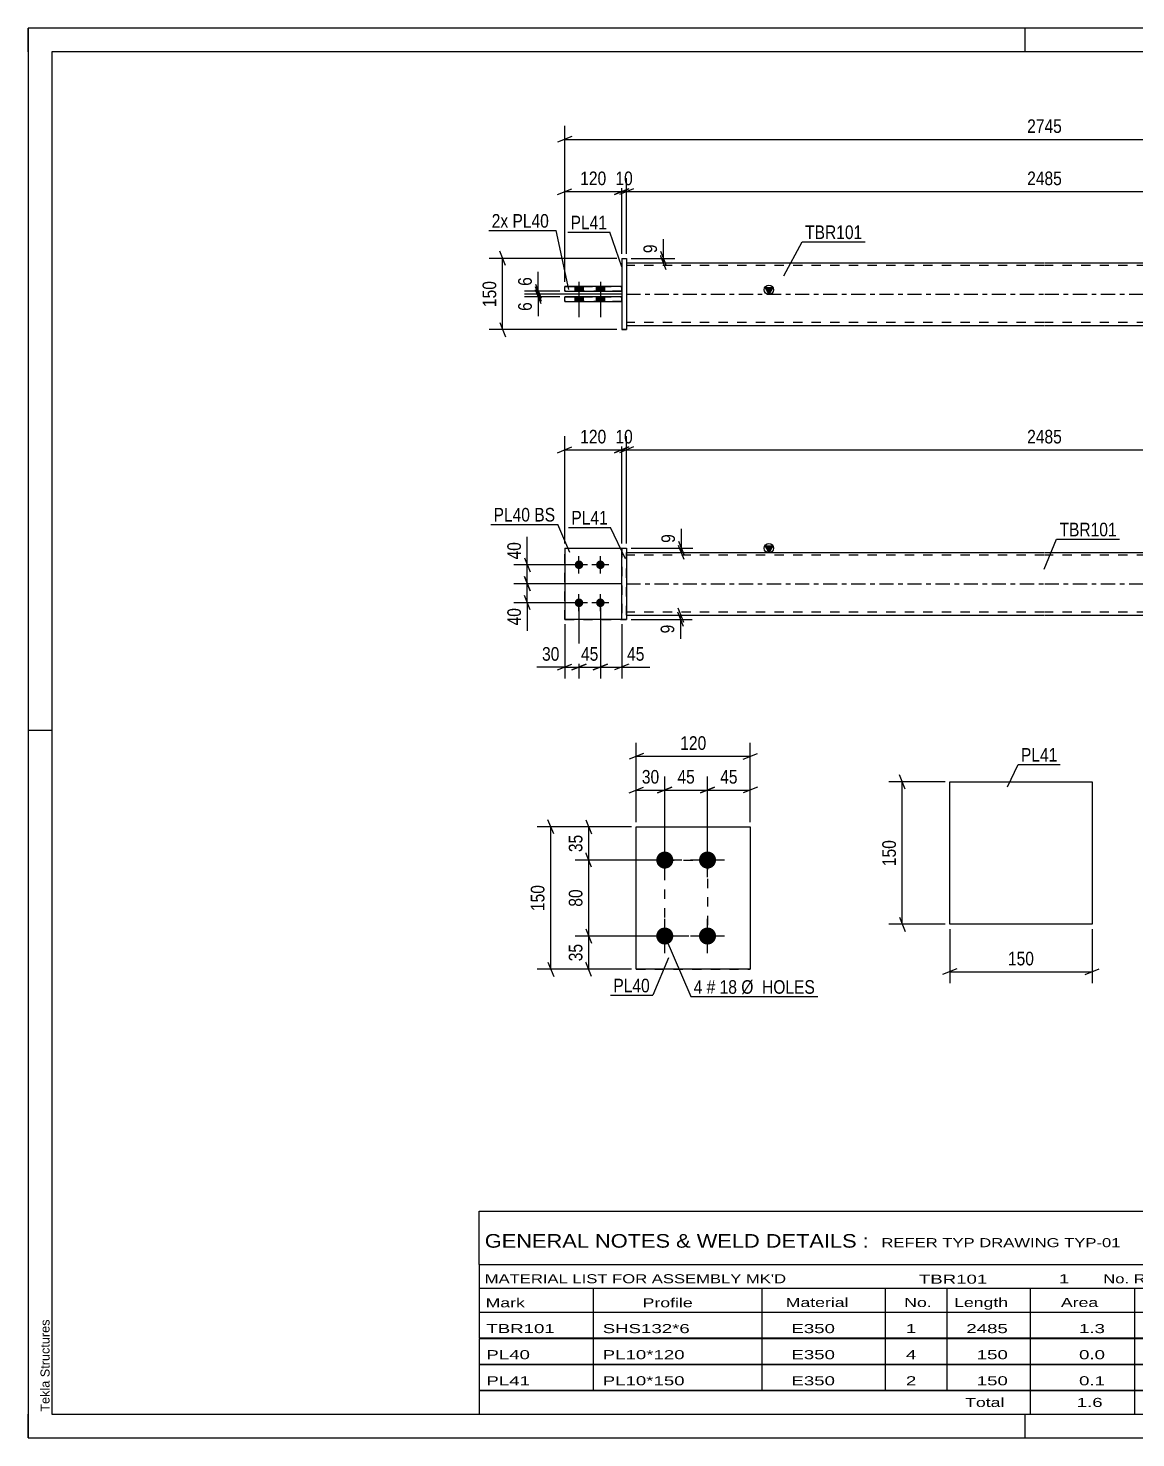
# Model space of a CAD drawing. Header units: millimetres. Extents: x 0 to 420, y 0 to 297.
# Drawn here: x 0 to 233.3, y 0 to 297 of the extents above; entities that cross this region are included whole.
import ezdxf

# ---------------------------------------------------------------- set-up
doc = ezdxf.new("R2010")
doc.units = ezdxf.units.MM
doc.linetypes.add('DXK_LINE_DOT2', pattern=[3.9198, 1.9599, -1.9599])
doc.linetypes.add('DXK_LINE_DOT3', pattern=[5.9187, 2.979, -0.9799, 0.9799, -0.9799])
doc.styles.add('Arial', font='ARIAL.TTF', dxfattribs={"height": 0.2})
doc.styles.add('Arial Narrow', font='ARIALN.TTF', dxfattribs={"height": 0.2})

# ---------------------------------------------------------------- blocks, each defined once
blk = doc.blocks.new('Unknown-582685143-1127')
at = {"color": 5, "linetype": 'Continuous'}
for p, q in [((420, 297), (0, 297)), ((0, 297), (0, 0)), ((0, 292), (0, 297)), ((210, 292), (210, 297)), ((415, 292), (5, 292)), ((5, 292), (5, 5)), ((5, 149), (0, 149)), ((0, 0), (0, 5)), ((5, 5), (415, 5)), ((210, 0), (210, 5)), ((0, 0), (420, 0))]:
    blk.add_line(p, q, dxfattribs=at)
at = {"color": 174, "linetype": 'Continuous', "style": 'Arial'}
blk.add_text('Tekla Structures', height=1.9102, rotation=90, dxfattribs=at).set_placement((4.5, 5.5))
blk = doc.blocks.new('Part-582685143-1392 - 1364')
at = {"color": 2, "linetype": 'Continuous'}
for p, q in [((113, 187.44), (125, 187.44)), ((113, 187.44), (113, 172.44)), ((125, 172.44), (113, 172.44)), ((113, 172.44), (113, 172.44))]:
    blk.add_line(p, q, dxfattribs=at)
at = {"color": 7, "linetype": 'DXK_LINE_DOT2'}
for p, q in [((113, 187.44), (125, 187.44)), ((125, 187.44), (125, 187.44)), ((125, 187.44), (125, 172.44)), ((113, 172.44), (125, 172.44)), ((113, 172.44), (113, 172.44))]:
    blk.add_line(p, q, dxfattribs=at)
blk = doc.blocks.new('Part-582685143-1397 - 1364')
at = {"color": 7, "linetype": 'DXK_LINE_DOT2'}
for p, q in [((113, 187.44), (125, 187.44)), ((113, 187.44), (125, 187.44)), ((113, 172.44), (113, 187.44)), ((125, 187.44), (125, 187.44)), ((125, 187.44), (125, 172.44)), ((113, 172.44), (125, 172.44)), ((125, 172.44), (113, 172.44)), ((113, 172.44), (113, 172.44))]:
    blk.add_line(p, q, dxfattribs=at)
blk = doc.blocks.new('Part-582685143-1412 - 1364')
at = {"color": 2, "linetype": 'Continuous'}
for p, q in [((125, 187.44), (126, 187.44)), ((125, 172.44), (125, 187.44)), ((126, 187.44), (126, 187.44)), ((126, 187.44), (126, 172.44)), ((125, 172.44), (126, 172.44))]:
    blk.add_line(p, q, dxfattribs=at)
at = {"color": 7, "linetype": 'DXK_LINE_DOT2'}
for p, q in [((125, 187.44), (126, 187.44)), ((126, 172.44), (125, 172.44)), ((125, 172.44), (125, 172.44)), ((126, 172.44), (126, 172.44))]:
    blk.add_line(p, q, dxfattribs=at)
blk = doc.blocks.new('Bolt-582685143-1414 - 1364')
at = {"linetype": 'Continuous'}
for points in [[(116, 183.04), (115.81, 183.06), (115.63, 183.12), (115.47, 183.21), (115.33, 183.34), (115.22, 183.49), (115.15, 183.66), (115.11, 183.85), (115.11, 184.03), (115.15, 184.22), (115.22, 184.39), (115.33, 184.54), (115.47, 184.67), (115.63, 184.76), (115.81, 184.82), (116, 184.84), (116.19, 184.82), (116.37, 184.76), (116.53, 184.67), (116.67, 184.54), (116.78, 184.39), (116.86, 184.22), (116.9, 184.03), (116.9, 183.85), (116.86, 183.66), (116.78, 183.49), (116.67, 183.34), (116.53, 183.21), (116.37, 183.12), (116.19, 183.06)], [(120.5, 183.04), (120.31, 183.06), (120.13, 183.12), (119.97, 183.21), (119.83, 183.34), (119.72, 183.49), (119.65, 183.66), (119.61, 183.85), (119.61, 184.03), (119.65, 184.22), (119.72, 184.39), (119.83, 184.54), (119.97, 184.67), (120.13, 184.76), (120.31, 184.82), (120.5, 184.84), (120.69, 184.82), (120.87, 184.76), (121.03, 184.67), (121.17, 184.54), (121.28, 184.39), (121.36, 184.22), (121.4, 184.03), (121.4, 183.85), (121.36, 183.66), (121.28, 183.49), (121.17, 183.34), (121.03, 183.21), (120.87, 183.12), (120.69, 183.06)], [(116, 175.04), (115.81, 175.06), (115.63, 175.12), (115.47, 175.21), (115.33, 175.34), (115.22, 175.49), (115.15, 175.66), (115.11, 175.85), (115.11, 176.03), (115.15, 176.22), (115.22, 176.39), (115.33, 176.54), (115.47, 176.67), (115.63, 176.76), (115.81, 176.82), (116, 176.84), (116.19, 176.82), (116.37, 176.76), (116.53, 176.67), (116.67, 176.54), (116.78, 176.39), (116.86, 176.22), (116.9, 176.03), (116.9, 175.85), (116.86, 175.66), (116.78, 175.49), (116.67, 175.34), (116.53, 175.21), (116.37, 175.12), (116.19, 175.06)], [(120.5, 175.04), (120.31, 175.06), (120.13, 175.12), (119.97, 175.21), (119.83, 175.34), (119.72, 175.49), (119.65, 175.66), (119.61, 175.85), (119.61, 176.03), (119.65, 176.22), (119.72, 176.39), (119.83, 176.54), (119.97, 176.67), (120.13, 176.76), (120.31, 176.82), (120.5, 176.84), (120.69, 176.82), (120.87, 176.76), (121.03, 176.67), (121.17, 176.54), (121.28, 176.39), (121.36, 176.22), (121.4, 176.03), (121.4, 175.85), (121.36, 175.66), (121.28, 175.49), (121.17, 175.34), (121.03, 175.21), (120.87, 175.12), (120.69, 175.06)]]:
    blk.add_hatch(color=1, dxfattribs=at).paths.add_polyline_path(points)
at = {"color": 1, "linetype": 'Continuous'}
for p, q in [((116, 182.14), (116, 185.74)), ((120.5, 182.14), (120.5, 185.74)), ((117.8, 183.94), (114.2, 183.94)), ((122.3, 183.94), (118.7, 183.94)), ((117.8, 175.94), (114.2, 175.94)), ((116, 174.14), (116, 177.74)), ((122.3, 175.94), (118.7, 175.94)), ((120.5, 174.14), (120.5, 177.74))]:
    blk.add_line(p, q, dxfattribs=at)
blk = doc.blocks.new('Part-582685143-1439 - 1364')
at = {"linetype": 'Continuous'}
blk.add_hatch(color=2, dxfattribs=at).paths.add_polyline_path([(156, 186.54), (155.2, 187.94), (156.8, 187.94)])
at = {"color": 2, "linetype": 'Continuous'}
for p, q in [((156, 186.54), (155.2, 187.94)), ((155.2, 187.94), (156.8, 187.94)), ((156.8, 187.94), (156, 186.54)), ((126, 186.54), (214, 186.54)), ((214.1, 186.54), (302.1, 186.54)), ((126, 173.34), (214, 173.34)), ((214.1, 173.34), (302.1, 173.34))]:
    blk.add_line(p, q, dxfattribs=at)
at = {"color": 7, "linetype": 'DXK_LINE_DOT2'}
for p, q in [((126, 173.34), (126, 186.54)), ((214, 185.94), (126, 185.94)), ((302.1, 185.94), (214.1, 185.94)), ((302.1, 173.34), (302.1, 186.54)), ((214, 173.94), (126, 173.94)), ((302.1, 173.94), (214.1, 173.94))]:
    blk.add_line(p, q, dxfattribs=at)
at = {"color": 7, "linetype": 'DXK_LINE_DOT3'}
for p, q in [((126, 179.94), (214, 179.94)), ((214.1, 179.94), (302.1, 179.94))]:
    blk.add_line(p, q, dxfattribs=at)
at = {"color": 2, "linetype": 'Continuous'}
blk.add_circle((156, 187.44), 1, dxfattribs=at)
blk = doc.blocks.new('Part-582685143-1771 - 1745')
at = {"color": 2, "linetype": 'Continuous'}
for p, q in [((125, 240.39), (113, 240.39)), ((113, 239.39), (113, 240.39)), ((113, 239.39), (125, 239.39)), ((113, 239.39), (113, 239.39)), ((125, 239.39), (125, 240.39))]:
    blk.add_line(p, q, dxfattribs=at)
at = {"color": 7, "linetype": 'DXK_LINE_DOT2'}
for p, q in [((113, 240.39), (125, 240.39)), ((125, 239.39), (113, 239.39))]:
    blk.add_line(p, q, dxfattribs=at)
blk = doc.blocks.new('Part-582685143-1751 - 1745')
at = {"linetype": 'Continuous'}
blk.add_hatch(color=2, dxfattribs=at).paths.add_polyline_path([(156, 240.99), (155.2, 242.39), (156.8, 242.39)])
at = {"color": 2, "linetype": 'Continuous'}
for p, q in [((126, 247.59), (214, 247.59)), ((214.1, 247.59), (302.1, 247.59)), ((156, 240.99), (155.2, 242.39)), ((155.2, 242.39), (156.8, 242.39)), ((156.8, 242.39), (156, 240.99)), ((126, 234.39), (214, 234.39)), ((214.1, 234.39), (302.1, 234.39))]:
    blk.add_line(p, q, dxfattribs=at)
at = {"color": 7, "linetype": 'DXK_LINE_DOT2'}
for p, q in [((126, 247.59), (126, 234.39)), ((214, 246.99), (126, 246.99)), ((302.1, 246.99), (214.1, 246.99)), ((302.1, 247.59), (302.1, 234.39)), ((214, 234.99), (126, 234.99)), ((302.1, 234.99), (214.1, 234.99))]:
    blk.add_line(p, q, dxfattribs=at)
at = {"color": 7, "linetype": 'DXK_LINE_DOT3'}
for p, q in [((126, 240.99), (214, 240.99)), ((214.1, 240.99), (302.1, 240.99))]:
    blk.add_line(p, q, dxfattribs=at)
at = {"color": 2, "linetype": 'Continuous'}
blk.add_circle((156, 241.89), 1, dxfattribs=at)
blk = doc.blocks.new('Part-582685143-1776 - 1745')
at = {"color": 2, "linetype": 'Continuous'}
for p, q in [((125, 242.59), (113, 242.59)), ((113, 241.59), (113, 242.59)), ((113, 241.59), (125, 241.59)), ((113, 241.59), (113, 241.59)), ((125, 241.59), (125, 242.59))]:
    blk.add_line(p, q, dxfattribs=at)
at = {"color": 7, "linetype": 'DXK_LINE_DOT2'}
for p, q in [((113, 242.59), (125, 242.59)), ((125, 241.59), (113, 241.59))]:
    blk.add_line(p, q, dxfattribs=at)
blk = doc.blocks.new('Part-582685143-1781 - 1745')
at = {"color": 2, "linetype": 'Continuous'}
for p, q in [((125, 248.49), (126, 248.49)), ((125, 248.49), (125, 233.49)), ((126, 248.49), (126, 248.49)), ((126, 248.49), (126, 233.49)), ((126, 233.49), (125, 233.49)), ((125, 233.49), (125, 233.49))]:
    blk.add_line(p, q, dxfattribs=at)
at = {"color": 7, "linetype": 'DXK_LINE_DOT2'}
for p, q in [((125, 248.49), (126, 248.49)), ((125, 233.49), (126, 233.49)), ((125, 233.49), (125, 233.49))]:
    blk.add_line(p, q, dxfattribs=at)
blk = doc.blocks.new('Bolt-582685143-1783 - 1745')
at = {"linetype": 'Continuous'}
for points in [[(115.1, 241.59), (116.9, 241.59), (116.9, 242.59), (115.1, 242.59)], [(115.1, 241.59), (116.9, 241.59), (116.9, 242.59), (115.1, 242.59)], [(119.6, 241.59), (121.4, 241.59), (121.4, 242.59), (119.6, 242.59)], [(119.6, 241.59), (121.4, 241.59), (121.4, 242.59), (119.6, 242.59)], [(115.1, 239.39), (116.9, 239.39), (116.9, 240.39), (115.1, 240.39)], [(115.1, 239.39), (116.9, 239.39), (116.9, 240.39), (115.1, 240.39)], [(119.6, 239.39), (121.4, 239.39), (121.4, 240.39), (119.6, 240.39)], [(119.6, 239.39), (121.4, 239.39), (121.4, 240.39), (119.6, 240.39)]]:
    blk.add_hatch(color=1, dxfattribs=at).paths.add_polyline_path(points)
at = {"color": 1, "linetype": 'Continuous'}
for p, q in [((116, 243.59), (116, 236.09)), ((116, 243.59), (116, 236.09)), ((120.5, 243.59), (120.5, 236.09)), ((120.5, 243.59), (120.5, 236.09)), ((115.1, 242.59), (115.1, 241.59)), ((115.1, 242.59), (115.1, 241.59)), ((116.9, 242.59), (116.9, 241.59)), ((116.9, 242.59), (116.9, 241.59)), ((119.6, 242.59), (119.6, 241.59)), ((119.6, 242.59), (119.6, 241.59)), ((121.4, 242.59), (121.4, 241.59)), ((121.4, 242.59), (121.4, 241.59)), ((115.1, 240.39), (115.1, 239.39)), ((115.1, 240.39), (115.1, 239.39)), ((116.9, 240.39), (116.9, 239.39)), ((116.9, 240.39), (116.9, 239.39)), ((119.6, 240.39), (119.6, 239.39)), ((119.6, 240.39), (119.6, 239.39)), ((121.4, 240.39), (121.4, 239.39)), ((121.4, 240.39), (121.4, 239.39))]:
    blk.add_line(p, q, dxfattribs=at)
blk = doc.blocks.new('Bolt-582685143-2085 - 2022')
at = {"linetype": 'Continuous'}
for points in [[(134.07, 119.92), (133.69, 119.96), (133.34, 120.08), (133.01, 120.27), (132.73, 120.52), (132.51, 120.82), (132.36, 121.17), (132.28, 121.54), (132.28, 121.91), (132.36, 122.28), (132.51, 122.62), (132.73, 122.93), (133.01, 123.18), (133.34, 123.37), (133.69, 123.48), (134.07, 123.52), (134.44, 123.48), (134.8, 123.37), (135.13, 123.18), (135.41, 122.93), (135.63, 122.62), (135.78, 122.28), (135.86, 121.91), (135.86, 121.54), (135.78, 121.17), (135.63, 120.82), (135.41, 120.52), (135.13, 120.27), (134.8, 120.08), (134.44, 119.96)], [(143.07, 119.92), (142.69, 119.96), (142.34, 120.08), (142.01, 120.27), (141.73, 120.52), (141.51, 120.82), (141.36, 121.17), (141.28, 121.54), (141.28, 121.91), (141.36, 122.28), (141.51, 122.62), (141.73, 122.93), (142.01, 123.18), (142.34, 123.37), (142.69, 123.48), (143.07, 123.52), (143.44, 123.48), (143.8, 123.37), (144.13, 123.18), (144.41, 122.93), (144.63, 122.62), (144.78, 122.28), (144.86, 121.91), (144.86, 121.54), (144.78, 121.17), (144.63, 120.82), (144.41, 120.52), (144.13, 120.27), (143.8, 120.08), (143.44, 119.96)], [(134.07, 103.92), (133.69, 103.96), (133.34, 104.08), (133.01, 104.27), (132.73, 104.52), (132.51, 104.82), (132.36, 105.17), (132.28, 105.54), (132.28, 105.91), (132.36, 106.28), (132.51, 106.62), (132.73, 106.93), (133.01, 107.18), (133.34, 107.37), (133.69, 107.48), (134.07, 107.52), (134.44, 107.48), (134.8, 107.37), (135.13, 107.18), (135.41, 106.93), (135.63, 106.62), (135.78, 106.28), (135.86, 105.91), (135.86, 105.54), (135.78, 105.17), (135.63, 104.82), (135.41, 104.52), (135.13, 104.27), (134.8, 104.08), (134.44, 103.96)], [(143.07, 103.92), (142.69, 103.96), (142.34, 104.08), (142.01, 104.27), (141.73, 104.52), (141.51, 104.82), (141.36, 105.17), (141.28, 105.54), (141.28, 105.91), (141.36, 106.28), (141.51, 106.62), (141.73, 106.93), (142.01, 107.18), (142.34, 107.37), (142.69, 107.48), (143.07, 107.52), (143.44, 107.48), (143.8, 107.37), (144.13, 107.18), (144.41, 106.93), (144.63, 106.62), (144.78, 106.28), (144.86, 105.91), (144.86, 105.54), (144.78, 105.17), (144.63, 104.82), (144.41, 104.52), (144.13, 104.27), (143.8, 104.08), (143.44, 103.96)]]:
    blk.add_hatch(color=1, dxfattribs=at).paths.add_polyline_path(points)
at = {"color": 1, "linetype": 'Continuous'}
for p, q in [((134.07, 118.12), (134.07, 125.32)), ((143.07, 118.12), (143.07, 125.32)), ((137.67, 121.72), (130.47, 121.72)), ((146.67, 121.72), (139.47, 121.72)), ((134.07, 102.12), (134.07, 109.32)), ((143.07, 102.12), (143.07, 109.32)), ((137.67, 105.72), (130.47, 105.72)), ((146.67, 105.72), (139.47, 105.72))]:
    blk.add_line(p, q, dxfattribs=at)
blk = doc.blocks.new('Part-582685143-2090 - 2022')
at = {"color": 2, "linetype": 'Continuous'}
for p, q in [((128.07, 128.72), (152.07, 128.72)), ((128.07, 98.72), (128.07, 128.72)), ((152.07, 128.72), (152.07, 128.72)), ((152.07, 128.72), (152.07, 98.72)), ((152.07, 98.72), (128.07, 98.72)), ((128.07, 98.72), (128.07, 98.72))]:
    blk.add_line(p, q, dxfattribs=at)
at = {"color": 7, "linetype": 'DXK_LINE_DOT2'}
for p, q in [((128.07, 128.72), (152.07, 128.72)), ((128.07, 98.72), (152.07, 98.72)), ((128.07, 98.72), (128.07, 98.72))]:
    blk.add_line(p, q, dxfattribs=at)
blk = doc.blocks.new('Part-582685143-2237 - 2231')
at = {"color": 2, "linetype": 'Continuous'}
for p, q in [((194.09, 108.19), (194.09, 138.19)), ((194.09, 138.19), (224.09, 138.19)), ((224.09, 138.19), (224.09, 108.19)), ((224.09, 108.19), (194.09, 108.19))]:
    blk.add_line(p, q, dxfattribs=at)
blk = doc.blocks.new('Rectangle-582685143-2216 - 2022')
at = {"color": 1, "linetype": 'DXK_LINE_DOT2'}
blk.add_lwpolyline([(134.07, 121.72), (143.07, 121.72), (143.07, 105.72), (134.07, 105.72), (134.07, 121.72)], close=True, dxfattribs=at)
blk = doc.blocks.new('StraightDimension-582685143-1601 - 1364')
at = {"color": 7, "linetype": 'Continuous'}
for p, q in [((104.52, 185.44), (105.72, 182.44)), ((115, 183.94), (102.27, 183.94)), ((105.72, 178.44), (104.52, 181.44)), ((105.12, 179.94), (105.12, 183.94)), ((125, 179.94), (102.27, 179.94))]:
    blk.add_line(p, q, dxfattribs=at)
at = {"color": 0}
blk.add_wipeout([(104.37, 189.32), (100.17, 189.32), (100.17, 184.46), (104.37, 184.46)], dxfattribs=at)
at = {"color": 7, "linetype": 'Continuous'}
blk.add_line((105.12, 183.94), (105.12, 189.85), dxfattribs=at)
blk.add_line((105.12, 183.94), (105.12, 189.85), dxfattribs=at)
at = {"color": 3, "style": 'Arial Narrow'}
blk.add_text('40', height=2.863, rotation=90.0002, dxfattribs=at).set_placement((103.77, 185.06))
blk = doc.blocks.new('StraightDimension-582685143-1572 - 1364')
at = {"color": 7, "linetype": 'Continuous'}
for p, q in [((116, 174.94), (116, 159.98)), ((113, 171.44), (113, 159.98)), ((111.5, 161.78), (114.5, 162.98)), ((113, 162.38), (116, 162.38)), ((117.5, 162.98), (114.5, 161.78))]:
    blk.add_line(p, q, dxfattribs=at)
at = {"color": 0}
blk.add_wipeout([(112.48, 163.13), (112.48, 167.33), (107.62, 167.33), (107.62, 163.13)], dxfattribs=at)
at = {"color": 7, "linetype": 'Continuous'}
blk.add_line((113, 162.38), (107.09, 162.38), dxfattribs=at)
blk.add_line((113, 162.38), (107.09, 162.38), dxfattribs=at)
at = {"color": 3, "style": 'Arial Narrow'}
blk.add_text('30', height=2.863, dxfattribs=at).set_placement((108.22, 163.73))
blk = doc.blocks.new('StraightDimension-582685143-1565 - 1364')
at = {"color": 7, "linetype": 'Continuous'}
for p, q in [((116, 174.94), (116, 159.98)), ((120.5, 174.94), (120.5, 159.98)), ((114.5, 161.78), (117.5, 162.98)), ((116, 162.38), (120.5, 162.38)), ((122, 162.98), (119, 161.78))]:
    blk.add_line(p, q, dxfattribs=at)
at = {"color": 0}
blk.add_wipeout([(120.68, 163.13), (120.68, 167.33), (115.82, 167.33), (115.82, 163.13)], dxfattribs=at)
at = {"color": 3, "style": 'Arial Narrow'}
blk.add_text('45', height=2.863, dxfattribs=at).set_placement((116.42, 163.73))
blk = doc.blocks.new('StraightDimension-582685143-1458 - 1364')
at = {"color": 7, "linetype": 'Continuous'}
for p, q in [((113, 188.44), (113, 211.01)), ((125, 188.44), (125, 211.01)), ((111.5, 207.56), (114.5, 208.76)), ((113, 208.16), (125, 208.16)), ((126.5, 208.76), (123.5, 207.56))]:
    blk.add_line(p, q, dxfattribs=at)
at = {"color": 0}
blk.add_wipeout([(122.34, 208.91), (122.34, 213.11), (115.66, 213.11), (115.66, 208.91)], dxfattribs=at)
at = {"color": 3, "style": 'Arial Narrow'}
blk.add_text('120', height=2.863, dxfattribs=at).set_placement((116.26, 209.51))
blk = doc.blocks.new('StraightDimension-582685143-1485 - 1364')
at = {"color": 7, "linetype": 'Continuous'}
for p, q in [((125, 188.44), (125, 211.01)), ((126, 188.44), (126, 211.01)), ((123.5, 207.56), (126.5, 208.76)), ((127.5, 208.76), (124.5, 207.56)), ((125, 208.16), (126, 208.16))]:
    blk.add_line(p, q, dxfattribs=at)
at = {"color": 0}
blk.add_wipeout([(127.93, 208.91), (127.93, 213.11), (123.07, 213.11), (123.07, 208.91)], dxfattribs=at)
at = {"color": 3, "style": 'Arial Narrow'}
blk.add_text('10', height=2.863, dxfattribs=at).set_placement((123.67, 209.51))
blk = doc.blocks.new('StraightDimension-582685143-1502 - 1364')
at = {"color": 7, "linetype": 'Continuous'}
for p, q in [((126, 188.44), (126, 211.01)), ((302.1, 188.44), (302.1, 211.01)), ((127.5, 208.76), (124.5, 207.56)), ((126, 208.16), (302.1, 208.16)), ((300.6, 207.56), (303.6, 208.76))]:
    blk.add_line(p, q, dxfattribs=at)
at = {"color": 0}
blk.add_wipeout([(218.31, 208.91), (218.31, 213.11), (209.79, 213.11), (209.79, 208.91)], dxfattribs=at)
at = {"color": 3, "style": 'Arial Narrow'}
blk.add_text('2485', height=2.863, dxfattribs=at).set_placement((210.39, 209.51))
blk = doc.blocks.new('StraightDimension-582685143-1552 - 1364')
at = {"color": 7, "linetype": 'Continuous'}
for p, q in [((120.5, 174.94), (120.5, 159.98)), ((125, 171.44), (125, 159.98)), ((119, 161.78), (122, 162.98)), ((120.5, 162.38), (125, 162.38)), ((126.5, 162.98), (123.5, 161.78))]:
    blk.add_line(p, q, dxfattribs=at)
at = {"color": 0}
blk.add_wipeout([(130.38, 163.13), (130.38, 167.33), (125.53, 167.33), (125.53, 163.13)], dxfattribs=at)
at = {"color": 7, "linetype": 'Continuous'}
blk.add_line((125, 162.38), (130.91, 162.38), dxfattribs=at)
blk.add_line((125, 162.38), (130.91, 162.38), dxfattribs=at)
at = {"color": 3, "style": 'Arial Narrow'}
blk.add_text('45', height=2.863, dxfattribs=at).set_placement((126.13, 163.73))
blk = doc.blocks.new('StraightDimension-582685143-1583 - 1364')
at = {"color": 7, "linetype": 'Continuous'}
for p, q in [((127, 173.34), (139.81, 173.34)), ((127, 172.44), (139.81, 172.44)), ((136.81, 174.84), (138.01, 171.84)), ((138.01, 170.94), (136.81, 173.94)), ((137.41, 172.44), (137.41, 173.34))]:
    blk.add_line(p, q, dxfattribs=at)
at = {"color": 0}
blk.add_wipeout([(136.66, 171.91), (132.46, 171.91), (132.46, 168.89), (136.66, 168.89)], dxfattribs=at)
at = {"color": 7, "linetype": 'Continuous'}
blk.add_line((137.41, 172.44), (137.41, 168.36), dxfattribs=at)
blk.add_line((137.41, 172.44), (137.41, 168.36), dxfattribs=at)
at = {"color": 3, "style": 'Arial Narrow'}
blk.add_text('9', height=2.86, rotation=90.0002, dxfattribs=at).set_placement((136.06, 169.49))
blk = doc.blocks.new('StraightDimension-582685143-1592 - 1364')
at = {"color": 7, "linetype": 'Continuous'}
for p, q in [((127, 187.44), (139.96, 187.44)), ((136.96, 188.94), (138.16, 185.94)), ((138.16, 185.04), (136.96, 188.04)), ((137.56, 186.54), (137.56, 187.44)), ((127, 186.54), (139.96, 186.54))]:
    blk.add_line(p, q, dxfattribs=at)
at = {"color": 0}
blk.add_wipeout([(136.81, 190.99), (132.61, 190.99), (132.61, 187.96), (136.81, 187.96)], dxfattribs=at)
at = {"color": 7, "linetype": 'Continuous'}
blk.add_line((137.56, 187.44), (137.56, 191.52), dxfattribs=at)
blk.add_line((137.56, 187.44), (137.56, 191.52), dxfattribs=at)
at = {"color": 3, "style": 'Arial Narrow'}
blk.add_text('9', height=2.86, rotation=90.0002, dxfattribs=at).set_placement((136.21, 188.56))
blk = doc.blocks.new('StraightDimension-582685143-1618 - 1364')
at = {"color": 7, "linetype": 'Continuous'}
for p, q in [((104.52, 181.44), (105.72, 178.44)), ((125, 179.94), (102.27, 179.94)), ((105.12, 175.94), (105.12, 179.94)), ((115, 175.94), (102.27, 175.94)), ((105.72, 174.44), (104.52, 177.44))]:
    blk.add_line(p, q, dxfattribs=at)
at = {"color": 0}
blk.add_wipeout([(104.37, 175.41), (100.17, 175.41), (100.17, 170.56), (104.37, 170.56)], dxfattribs=at)
at = {"color": 7, "linetype": 'Continuous'}
blk.add_line((105.12, 175.94), (105.12, 170.03), dxfattribs=at)
blk.add_line((105.12, 175.94), (105.12, 170.03), dxfattribs=at)
at = {"color": 3, "style": 'Arial Narrow'}
blk.add_text('40', height=2.863, rotation=90.0002, dxfattribs=at).set_placement((103.77, 171.16))
blk = doc.blocks.new('StraightDimension-582685143-1833 - 1745')
at = {"color": 7, "linetype": 'Continuous'}
for p, q in [((125, 240.99), (104.56, 240.99)), ((106.81, 242.49), (108.01, 239.49)), ((108.01, 238.89), (106.81, 241.89)), ((107.41, 240.39), (107.41, 240.99)), ((112, 240.39), (104.56, 240.39))]:
    blk.add_line(p, q, dxfattribs=at)
at = {"color": 0}
blk.add_wipeout([(106.66, 239.86), (102.46, 239.86), (102.46, 236.83), (106.66, 236.83)], dxfattribs=at)
at = {"color": 7, "linetype": 'Continuous'}
blk.add_line((107.41, 240.39), (107.41, 236.31), dxfattribs=at)
blk.add_line((107.41, 240.39), (107.41, 236.31), dxfattribs=at)
at = {"color": 3, "style": 'Arial Narrow'}
blk.add_text('6', height=2.86, rotation=90.0002, dxfattribs=at).set_placement((106.06, 237.43))
blk = doc.blocks.new('StraightDimension-582685143-1882 - 1745')
at = {"color": 7, "linetype": 'Continuous'}
for p, q in [((113, 243.59), (113, 265.43)), ((125, 249.49), (125, 265.43)), ((111.5, 261.98), (114.5, 263.18)), ((113, 262.58), (125, 262.58)), ((126.5, 263.18), (123.5, 261.98))]:
    blk.add_line(p, q, dxfattribs=at)
at = {"color": 0}
blk.add_wipeout([(122.34, 263.33), (122.34, 267.53), (115.66, 267.53), (115.66, 263.33)], dxfattribs=at)
at = {"color": 3, "style": 'Arial Narrow'}
blk.add_text('120', height=2.863, dxfattribs=at).set_placement((116.26, 263.93))
blk = doc.blocks.new('StraightDimension-582685143-1817 - 1745')
at = {"color": 7, "linetype": 'Continuous'}
for p, q in [((112, 241.59), (104.56, 241.59)), ((125, 240.99), (104.56, 240.99)), ((106.81, 243.09), (108.01, 240.09)), ((108.01, 239.49), (106.81, 242.49)), ((107.41, 240.99), (107.41, 241.59))]:
    blk.add_line(p, q, dxfattribs=at)
at = {"color": 0}
blk.add_wipeout([(106.66, 245.14), (102.46, 245.14), (102.46, 242.11), (106.66, 242.11)], dxfattribs=at)
at = {"color": 7, "linetype": 'Continuous'}
blk.add_line((107.41, 241.59), (107.41, 245.66), dxfattribs=at)
blk.add_line((107.41, 241.59), (107.41, 245.66), dxfattribs=at)
at = {"color": 3, "style": 'Arial Narrow'}
blk.add_text('6', height=2.86, rotation=90.0002, dxfattribs=at).set_placement((106.06, 242.71))
blk = doc.blocks.new('StraightDimension-582685143-1850 - 1745')
at = {"color": 7, "linetype": 'Continuous'}
for p, q in [((133.18, 249.99), (134.38, 246.99)), ((127, 248.49), (136.18, 248.49)), ((127, 247.59), (136.18, 247.59)), ((134.38, 246.09), (133.18, 249.09)), ((133.78, 247.59), (133.78, 248.49))]:
    blk.add_line(p, q, dxfattribs=at)
at = {"color": 0}
blk.add_wipeout([(133.03, 252.04), (128.83, 252.04), (128.83, 249.01), (133.03, 249.01)], dxfattribs=at)
at = {"color": 7, "linetype": 'Continuous'}
blk.add_line((133.78, 248.49), (133.78, 252.56), dxfattribs=at)
blk.add_line((133.78, 248.49), (133.78, 252.56), dxfattribs=at)
at = {"color": 3, "style": 'Arial Narrow'}
blk.add_text('9', height=2.86, rotation=90.0002, dxfattribs=at).set_placement((132.43, 249.61))
blk = doc.blocks.new('StraightDimension-582685143-1861 - 1745')
at = {"color": 7, "linetype": 'Continuous'}
for p, q in [((100.51, 246.99), (99.31, 249.99)), ((124, 248.49), (97.06, 248.49)), ((99.91, 233.49), (99.91, 248.49)), ((99.31, 234.99), (100.51, 231.99)), ((124, 233.49), (97.06, 233.49))]:
    blk.add_line(p, q, dxfattribs=at)
at = {"color": 0}
blk.add_wipeout([(99.16, 244.33), (94.96, 244.33), (94.96, 237.64), (99.16, 237.64)], dxfattribs=at)
at = {"color": 3, "style": 'Arial Narrow'}
blk.add_text('150', height=2.863, rotation=90.0002, dxfattribs=at).set_placement((98.56, 238.24))
blk = doc.blocks.new('StraightDimension-582685143-1872 - 1745')
at = {"color": 7, "linetype": 'Continuous'}
for p, q in [((125, 249.49), (125, 265.43)), ((126, 249.49), (126, 265.43)), ((123.5, 261.98), (126.5, 263.18)), ((127.5, 263.18), (124.5, 261.98)), ((125, 262.58), (126, 262.58))]:
    blk.add_line(p, q, dxfattribs=at)
at = {"color": 0}
blk.add_wipeout([(127.93, 263.33), (127.93, 267.53), (123.07, 267.53), (123.07, 263.33)], dxfattribs=at)
at = {"color": 3, "style": 'Arial Narrow'}
blk.add_text('10', height=2.863, dxfattribs=at).set_placement((123.67, 263.93))
blk = doc.blocks.new('StraightDimension-582685143-1892 - 1745')
at = {"color": 7, "linetype": 'Continuous'}
for p, q in [((126, 249.49), (126, 265.43)), ((302.1, 249.49), (302.1, 265.43)), ((127.5, 263.18), (124.5, 261.98)), ((126, 262.58), (302.1, 262.58)), ((300.6, 261.98), (303.6, 263.18))]:
    blk.add_line(p, q, dxfattribs=at)
at = {"color": 0}
blk.add_wipeout([(218.31, 263.33), (218.31, 267.53), (209.79, 267.53), (209.79, 263.33)], dxfattribs=at)
at = {"color": 3, "style": 'Arial Narrow'}
blk.add_text('2485', height=2.863, dxfattribs=at).set_placement((210.39, 263.93))
blk = doc.blocks.new('StraightDimension-582685143-1923 - 1745')
at = {"color": 7, "linetype": 'Continuous'}
for p, q in [((113, 243.59), (113, 276.43)), ((315.1, 243.59), (315.1, 276.43)), ((114.5, 274.18), (111.5, 272.98)), ((113, 273.58), (315.1, 273.58)), ((313.6, 272.98), (316.6, 274.18))]:
    blk.add_line(p, q, dxfattribs=at)
at = {"color": 0}
blk.add_wipeout([(218.31, 274.33), (218.31, 278.53), (209.79, 278.53), (209.79, 274.33)], dxfattribs=at)
at = {"color": 3, "style": 'Arial Narrow'}
blk.add_text('2745', height=2.863, dxfattribs=at).set_placement((210.39, 274.93))
blk = doc.blocks.new('StraightDimension-582685143-2094 - 2022')
at = {"color": 7, "linetype": 'Continuous'}
for p, q in [((128.07, 129.72), (128.07, 146.45)), ((152.07, 129.72), (152.07, 146.45)), ((129.57, 144.2), (126.57, 143)), ((128.07, 143.6), (152.07, 143.6)), ((150.57, 143), (153.57, 144.2))]:
    blk.add_line(p, q, dxfattribs=at)
at = {"color": 0}
blk.add_wipeout([(143.41, 144.35), (143.41, 148.55), (136.73, 148.55), (136.73, 144.35)], dxfattribs=at)
at = {"color": 3, "style": 'Arial Narrow'}
blk.add_text('120', height=2.863, dxfattribs=at).set_placement((137.33, 144.95))
blk = doc.blocks.new('StraightDimension-582685143-2114 - 2022')
at = {"color": 7, "linetype": 'Continuous'}
for p, q in [((126.57, 135.89), (129.57, 137.09)), ((128.07, 129.72), (128.07, 139.34)), ((135.57, 137.09), (132.57, 135.89)), ((134.07, 122.72), (134.07, 139.34)), ((128.07, 136.49), (134.07, 136.49))]:
    blk.add_line(p, q, dxfattribs=at)
at = {"color": 0}
blk.add_wipeout([(133.5, 137.24), (133.5, 141.44), (128.64, 141.44), (128.64, 137.24)], dxfattribs=at)
at = {"color": 3, "style": 'Arial Narrow'}
blk.add_text('30', height=2.863, dxfattribs=at).set_placement((129.24, 137.84))
blk = doc.blocks.new('StraightDimension-582685143-2154 - 2022')
at = {"color": 7, "linetype": 'Continuous'}
for p, q in [((127.07, 128.72), (107.22, 128.72)), ((110.67, 127.22), (109.47, 130.22)), ((110.07, 98.72), (110.07, 128.72)), ((127.07, 98.72), (107.22, 98.72)), ((109.47, 100.22), (110.67, 97.22))]:
    blk.add_line(p, q, dxfattribs=at)
at = {"color": 0}
blk.add_wipeout([(109.32, 117.07), (105.12, 117.07), (105.12, 110.38), (109.32, 110.38)], dxfattribs=at)
at = {"color": 3, "style": 'Arial Narrow'}
blk.add_text('150', height=2.863, rotation=90.0002, dxfattribs=at).set_placement((108.72, 110.98))
blk = doc.blocks.new('StraightDimension-582685143-2127 - 2022')
at = {"color": 7, "linetype": 'Continuous'}
for p, q in [((132.57, 135.89), (135.57, 137.09)), ((134.07, 122.72), (134.07, 139.34)), ((144.57, 137.09), (141.57, 135.89)), ((143.07, 122.72), (143.07, 139.34)), ((134.07, 136.49), (143.07, 136.49))]:
    blk.add_line(p, q, dxfattribs=at)
at = {"color": 0}
blk.add_wipeout([(141, 137.24), (141, 141.44), (136.14, 141.44), (136.14, 137.24)], dxfattribs=at)
at = {"color": 3, "style": 'Arial Narrow'}
blk.add_text('45', height=2.863, dxfattribs=at).set_placement((136.74, 137.84))
blk = doc.blocks.new('StraightDimension-582685143-2137 - 2022')
at = {"color": 7, "linetype": 'Continuous'}
for p, q in [((141.57, 135.89), (144.57, 137.09)), ((143.07, 122.72), (143.07, 139.34)), ((153.57, 137.09), (150.57, 135.89)), ((152.07, 129.72), (152.07, 139.34)), ((143.07, 136.49), (152.07, 136.49))]:
    blk.add_line(p, q, dxfattribs=at)
at = {"color": 0}
blk.add_wipeout([(150, 137.24), (150, 141.44), (145.14, 141.44), (145.14, 137.24)], dxfattribs=at)
at = {"color": 3, "style": 'Arial Narrow'}
blk.add_text('45', height=2.863, dxfattribs=at).set_placement((145.74, 137.84))
blk = doc.blocks.new('StraightDimension-582685143-2171 - 2022')
at = {"color": 7, "linetype": 'Continuous'}
for p, q in [((117.47, 107.22), (118.67, 104.22)), ((133.07, 105.72), (115.22, 105.72)), ((118.07, 98.72), (118.07, 105.72)), ((127.07, 98.72), (115.22, 98.72)), ((118.67, 97.22), (117.47, 100.22))]:
    blk.add_line(p, q, dxfattribs=at)
at = {"color": 0}
blk.add_wipeout([(117.32, 104.65), (113.12, 104.65), (113.12, 99.8), (117.32, 99.8)], dxfattribs=at)
at = {"color": 3, "style": 'Arial Narrow'}
blk.add_text('35', height=2.863, rotation=90.0002, dxfattribs=at).set_placement((116.72, 100.4))
blk = doc.blocks.new('StraightDimension-582685143-2187 - 2022')
at = {"color": 7, "linetype": 'Continuous'}
for p, q in [((118.67, 120.22), (117.47, 123.22)), ((133.07, 121.72), (115.22, 121.72)), ((118.07, 105.72), (118.07, 121.72)), ((117.47, 107.22), (118.67, 104.22)), ((133.07, 105.72), (115.22, 105.72))]:
    blk.add_line(p, q, dxfattribs=at)
at = {"color": 0}
blk.add_wipeout([(117.32, 116.15), (113.12, 116.15), (113.12, 111.3), (117.32, 111.3)], dxfattribs=at)
at = {"color": 3, "style": 'Arial Narrow'}
blk.add_text('80', height=2.863, rotation=90.0002, dxfattribs=at).set_placement((116.72, 111.9))
blk = doc.blocks.new('StraightDimension-582685143-2200 - 2022')
at = {"color": 7, "linetype": 'Continuous'}
for p, q in [((127.07, 128.72), (115.22, 128.72)), ((117.47, 130.22), (118.67, 127.22)), ((118.07, 121.72), (118.07, 128.72)), ((118.67, 120.22), (117.47, 123.22)), ((133.07, 121.72), (115.22, 121.72))]:
    blk.add_line(p, q, dxfattribs=at)
at = {"color": 0}
blk.add_wipeout([(117.32, 127.65), (113.12, 127.65), (113.12, 122.8), (117.32, 122.8)], dxfattribs=at)
at = {"color": 3, "style": 'Arial Narrow'}
blk.add_text('35', height=2.863, rotation=90.0002, dxfattribs=at).set_placement((116.72, 123.4))
blk = doc.blocks.new('StraightDimension-582685143-2239 - 2231')
at = {"color": 7, "linetype": 'Continuous'}
for p, q in [((184.69, 136.69), (183.49, 139.69)), ((193.09, 138.19), (181.24, 138.19)), ((184.09, 108.19), (184.09, 138.19)), ((193.09, 108.19), (181.24, 108.19)), ((183.49, 109.69), (184.69, 106.69))]:
    blk.add_line(p, q, dxfattribs=at)
at = {"color": 0}
blk.add_wipeout([(183.34, 126.53), (179.14, 126.53), (179.14, 119.85), (183.34, 119.85)], dxfattribs=at)
at = {"color": 3, "style": 'Arial Narrow'}
blk.add_text('150', height=2.863, rotation=90.0002, dxfattribs=at).set_placement((182.74, 120.45))
blk = doc.blocks.new('StraightDimension-582685143-2246 - 2231')
at = {"color": 7, "linetype": 'Continuous'}
for p, q in [((194.09, 107.19), (194.09, 95.79)), ((224.09, 107.19), (224.09, 95.79)), ((195.59, 98.79), (192.59, 97.59)), ((194.09, 98.19), (224.09, 98.19)), ((222.59, 97.59), (225.59, 98.79))]:
    blk.add_line(p, q, dxfattribs=at)
at = {"color": 0}
blk.add_wipeout([(212.43, 98.94), (212.43, 103.14), (205.74, 103.14), (205.74, 98.94)], dxfattribs=at)
at = {"color": 3, "style": 'Arial Narrow'}
blk.add_text('150', height=2.863, dxfattribs=at).set_placement((206.34, 99.54))
blk = doc.blocks.new('Unknown-582685143-2875')
at = {"color": 7, "linetype": 'Continuous'}
for p, q in [((95, 47.75), (255, 47.75)), ((95, 36.5), (95, 47.75)), ((255, 47.75), (255, 36.5)), ((95, 36.5), (255, 36.5)), ((95, 36.5), (95, 31.5)), ((255, 36.5), (255, 31.5)), ((95, 31.5), (255, 31.5)), ((95, 31.5), (95, 26.5)), ((119, 31.5), (119, 26.5)), ((154.5, 31.5), (154.5, 26.5)), ((180.5, 31.5), (180.5, 26.5)), ((193.5, 31.5), (193.5, 26.5)), ((211, 31.5), (211, 26.5)), ((233, 31.5), (233, 26.5)), ((255, 31.5), (255, 26.5)), ((95, 26.5), (255, 26.5)), ((95, 26.45), (95, 21.05)), ((95, 26.45), (255, 26.45)), ((119, 26.5), (119, 21)), ((154.5, 26.5), (154.5, 21)), ((180.5, 26.5), (180.5, 21)), ((193.5, 26.5), (193.5, 21)), ((211, 26.5), (211, 21)), ((233, 26.5), (233, 21)), ((255, 26.45), (255, 21.05)), ((95, 21.05), (255, 21.05)), ((95, 20.95), (95, 15.55)), ((95, 20.95), (255, 20.95)), ((119, 21), (119, 15.5)), ((154.5, 21), (154.5, 15.5)), ((180.5, 21), (180.5, 15.5)), ((193.5, 21), (193.5, 15.5)), ((211, 21), (211, 15.5)), ((233, 21), (233, 15.5)), ((255, 20.95), (255, 15.55)), ((95, 15.55), (255, 15.55)), ((95, 15.45), (95, 10.05)), ((95, 15.45), (255, 15.45)), ((119, 15.5), (119, 10)), ((154.5, 15.5), (154.5, 10)), ((180.5, 15.5), (180.5, 10)), ((193.5, 15.5), (193.5, 10)), ((211, 15.5), (211, 10)), ((233, 15.5), (233, 10)), ((255, 15.45), (255, 10.05)), ((95, 10.05), (255, 10.05)), ((95, 10), (255, 10)), ((95, 10), (95, 5)), ((211, 10), (211, 5)), ((233, 10), (233, 5)), ((255, 10), (255, 5)), ((95, 5), (255, 5))]:
    blk.add_line(p, q, dxfattribs=at)
at = {"color": 7, "style": 'Arial Narrow'}
for s, height, width, p in [('GENERAL NOTES & WELD DETAILS :', 2.8633, 1.4, (96.15, 40.06)), ('REFER TYP DRAWING TYP-01', 1.9089, 1.6, (179.7, 40.16)), ("MATERIAL LIST FOR ASSEMBLY MK'D", 1.9089, 1.6, (96.15, 32.56)), ('TBR101', 1.909, 1.794707, (187.59, 32.47)), ('1', 1.91, 1.794707, (217.08, 32.56)), ('No. Required', 1.9089, 1.6, (226.41, 32.56)), ('Mark', 1.909, 1.7, (96.34, 27.5)), ('Profile', 1.909, 1.7, (129.41, 27.5)), ('Material', 1.909, 1.7, (159.54, 27.56)), ('No.', 1.909, 1.7, (184.5, 27.56)), ('Length', 1.909, 1.7, (195, 27.56)), ('Area', 1.909, 1.7, (217.5, 27.56)), ('Weight', 1.909, 1.7, (237, 27.56))]:
    blk.add_text(s, height=height, dxfattribs=dict(at, width=width)).set_placement(p)
at = {"color": 7, "linetype": 'Continuous', "style": 'Arial Narrow'}
for s, height, width, p in [('TBR101', 1.909, 1.794707, (96.5, 22.06)), ('SHS132*6', 1.909, 1.794707, (121, 22.06)), ('E350', 1.909, 1.794707, (160.74, 22.06)), ('1', 1.91, 1.794707, (184.86, 22.06)), ('2485', 1.909, 1.794707, (197.58, 22.06)), ('1.3', 1.909, 1.794707, (221.32, 22.06)), ('59.0', 1.909, 1.794707, (240.14, 22.06)), ('PL40', 1.909, 1.794707, (96.5, 16.56)), ('PL10*120', 1.909, 1.794707, (121, 16.56)), ('E350', 1.909, 1.794707, (160.74, 16.56)), ('4', 1.91, 1.794707, (184.86, 16.56)), ('150', 1.909, 1.794707, (199.77, 16.56)), ('0.0', 1.909, 1.794707, (221.32, 16.56)), ('5.7', 1.909, 1.794707, (242.33, 16.56)), ('PL41', 1.909, 1.794707, (96.5, 11.06)), ('PL10*150', 1.909, 1.794707, (121, 11.06)), ('E350', 1.909, 1.794707, (160.74, 11.06)), ('2', 1.91, 1.794707, (184.86, 11.06)), ('150', 1.909, 1.794707, (199.77, 11.06)), ('0.1', 1.909, 1.794707, (221.32, 11.06)), ('3.5', 1.909, 1.794707, (242.33, 11.06)), ('Total', 1.909, 1.7, (197.33, 6.5)), ('1.6', 1.909, 1.794707, (220.83, 6.5)), ('68.2', 1.909, 1.794707, (240.14, 6.5))]:
    blk.add_text(s, height=height, dxfattribs=dict(at, width=width)).set_placement(p)
blk = doc.blocks.new('Mark-582685143-1408 - 1364')
at = {"color": 0}
blk.add_wipeout([(122.07, 192.43), (122.07, 195.43), (114.39, 195.43), (114.39, 192.43)], dxfattribs=at)
blk.add_wipeout([(122.07, 192.43), (122.07, 195.43), (114.39, 195.43), (114.39, 192.43)], dxfattribs=at)
at = {"color": 30, "linetype": 'Continuous'}
for p in [(113.79, 191.83), (125.78, 185.2)]:
    blk.add_line(p, (122.67, 191.83), dxfattribs=at)
at = {"color": 3, "style": 'Arial Narrow'}
blk.add_text('PL41', height=2.863, dxfattribs=at).set_placement((114.39, 192.43))
blk = doc.blocks.new('Mark-582685143-1435 - 1364')
at = {"color": 0}
blk.add_wipeout([(229.26, 189.94), (229.26, 192.94), (217.2, 192.94), (217.2, 189.94)], dxfattribs=at)
blk.add_wipeout([(229.26, 189.94), (229.26, 192.94), (217.2, 192.94), (217.2, 189.94)], dxfattribs=at)
at = {"color": 30, "linetype": 'Continuous'}
for p, q in [((214, 182.99), (216.6, 189.34)), ((216.6, 189.34), (229.86, 189.34))]:
    blk.add_line(p, q, dxfattribs=at)
at = {"color": 3, "style": 'Arial Narrow'}
blk.add_text('TBR101', height=2.863, dxfattribs=at).set_placement((217.2, 189.94))
blk = doc.blocks.new('MarkSet-582685143-1736 - 1364')
at = {"color": 0}
blk.add_wipeout([(105.69, 193.06), (105.69, 196.06), (98.01, 196.06), (98.01, 193.06)], dxfattribs=at)
blk.add_wipeout([(105.69, 193.06), (105.69, 196.06), (98.01, 196.06), (98.01, 193.06)], dxfattribs=at)
blk.add_wipeout([(110.97, 193.06), (110.97, 196.06), (106.59, 196.06), (106.59, 193.06)], dxfattribs=at)
blk.add_wipeout([(110.97, 193.06), (110.97, 196.06), (106.59, 196.06), (106.59, 193.06)], dxfattribs=at)
at = {"color": 30, "linetype": 'Continuous'}
for p in [(97.41, 192.46), (114.04, 186.5)]:
    blk.add_line(p, (111.57, 192.46), dxfattribs=at)
at = {"color": 3, "style": 'Arial Narrow'}
for s, p in [('PL40', (98.01, 193.06)), ('BS', (106.59, 193.06))]:
    blk.add_text(s, height=2.863, dxfattribs=at).set_placement(p)
blk = doc.blocks.new('MarkSet-582685143-1961 - 1745')
at = {"color": 30, "linetype": 'Continuous'}
blk.add_line((113.85, 241.97), (111.16, 254.37), dxfattribs=at)
at = {"color": 0}
blk.add_wipeout([(101.09, 254.97), (101.09, 257.97), (97.62, 257.97), (97.62, 254.97)], dxfattribs=at)
blk.add_wipeout([(101.09, 254.97), (101.09, 257.97), (97.62, 257.97), (97.62, 254.97)], dxfattribs=at)
blk.add_wipeout([(109.66, 254.97), (109.66, 257.97), (101.99, 257.97), (101.99, 254.97)], dxfattribs=at)
blk.add_wipeout([(109.66, 254.97), (109.66, 257.97), (101.99, 257.97), (101.99, 254.97)], dxfattribs=at)
at = {"color": 30, "linetype": 'Continuous'}
blk.add_line((97.02, 254.37), (111.16, 254.37), dxfattribs=at)
at = {"color": 3, "style": 'Arial Narrow'}
for s, p in [('2x', (97.62, 254.97)), ('PL40', (101.99, 254.97))]:
    blk.add_text(s, height=2.863, dxfattribs=at).set_placement(p)
blk = doc.blocks.new('Mark-582685143-1747 - 1745')
at = {"color": 0}
blk.add_wipeout([(175.67, 252.58), (175.67, 255.58), (163.62, 255.58), (163.62, 252.58)], dxfattribs=at)
blk.add_wipeout([(175.67, 252.58), (175.67, 255.58), (163.62, 255.58), (163.62, 252.58)], dxfattribs=at)
at = {"color": 30, "linetype": 'Continuous'}
for p, q in [((159.17, 244.81), (163.02, 251.98)), ((163.02, 251.98), (176.27, 251.98))]:
    blk.add_line(p, q, dxfattribs=at)
at = {"color": 3, "style": 'Arial Narrow'}
blk.add_text('TBR101', height=2.863, dxfattribs=at).set_placement((163.62, 252.58))
blk = doc.blocks.new('Mark-582685143-1777 - 1745')
at = {"color": 0}
blk.add_wipeout([(121.91, 254.62), (121.91, 257.62), (114.23, 257.62), (114.23, 254.62)], dxfattribs=at)
blk.add_wipeout([(121.91, 254.62), (121.91, 257.62), (114.23, 257.62), (114.23, 254.62)], dxfattribs=at)
at = {"color": 30, "linetype": 'Continuous'}
for p in [(113.63, 254.02), (125, 246.72)]:
    blk.add_line(p, (122.51, 254.02), dxfattribs=at)
at = {"color": 3, "style": 'Arial Narrow'}
blk.add_text('PL41', height=2.863, dxfattribs=at).set_placement((114.23, 254.62))
blk = doc.blocks.new('Mark-582685143-2081 - 2022')
at = {"color": 0}
blk.add_wipeout([(141.99, 93.56), (141.99, 96.56), (140.16, 96.56), (140.16, 93.56)], dxfattribs=at)
blk.add_wipeout([(141.99, 93.56), (141.99, 96.56), (140.16, 96.56), (140.16, 93.56)], dxfattribs=at)
at = {"color": 7, "linetype": 'Continuous'}
blk.add_line((134.07, 105.72), (139.56, 92.96), dxfattribs=at)
at = {"color": 0}
blk.add_wipeout([(144.72, 93.56), (144.72, 96.56), (142.89, 96.56), (142.89, 93.56)], dxfattribs=at)
blk.add_wipeout([(144.72, 93.56), (144.72, 96.56), (142.89, 96.56), (142.89, 93.56)], dxfattribs=at)
at = {"color": 3, "style": 'Arial Narrow'}
blk.add_text('4', height=2.86, dxfattribs=at).set_placement((140.16, 93.56))
at = {"color": 0}
blk.add_wipeout([(149.28, 93.56), (149.28, 96.56), (145.62, 96.56), (145.62, 93.56)], dxfattribs=at)
blk.add_wipeout([(149.28, 93.56), (149.28, 96.56), (145.62, 96.56), (145.62, 93.56)], dxfattribs=at)
at = {"color": 3, "style": 'Arial Narrow'}
blk.add_text('#', height=2.86, dxfattribs=at).set_placement((142.89, 93.56))
at = {"color": 0}
blk.add_wipeout([(165.7, 93.56), (165.7, 96.56), (150.18, 96.56), (150.18, 93.56)], dxfattribs=at)
blk.add_wipeout([(165.7, 93.56), (165.7, 96.56), (150.18, 96.56), (150.18, 93.56)], dxfattribs=at)
at = {"color": 7, "linetype": 'Continuous'}
blk.add_line((139.56, 92.96), (166.3, 92.96), dxfattribs=at)
at = {"color": 3, "style": 'Arial Narrow'}
for s, p in [('18', (145.62, 93.56)), ('Ø  HOLES', (150.18, 93.56))]:
    blk.add_text(s, height=2.863, dxfattribs=at).set_placement(p)
blk = doc.blocks.new('Mark-582685143-2086 - 2022')
at = {"color": 0}
blk.add_wipeout([(130.92, 93.86), (130.92, 96.86), (123.24, 96.86), (123.24, 93.86)], dxfattribs=at)
blk.add_wipeout([(130.92, 93.86), (130.92, 96.86), (123.24, 96.86), (123.24, 93.86)], dxfattribs=at)
at = {"color": 30, "linetype": 'Continuous'}
for p in [(134.83, 101.11), (122.64, 93.26)]:
    blk.add_line(p, (131.52, 93.26), dxfattribs=at)
at = {"color": 3, "style": 'Arial Narrow'}
blk.add_text('PL40', height=2.863, dxfattribs=at).set_placement((123.24, 93.86))
blk = doc.blocks.new('Mark-582685143-2233 - 2231')
at = {"color": 0}
blk.add_wipeout([(216.76, 142.47), (216.76, 145.47), (209.08, 145.47), (209.08, 142.47)], dxfattribs=at)
blk.add_wipeout([(216.76, 142.47), (216.76, 145.47), (209.08, 145.47), (209.08, 142.47)], dxfattribs=at)
at = {"color": 30, "linetype": 'Continuous'}
for p, q in [((206.25, 137.13), (208.48, 141.87)), ((208.48, 141.87), (217.36, 141.87))]:
    blk.add_line(p, q, dxfattribs=at)
at = {"color": 3, "style": 'Arial Narrow'}
blk.add_text('PL41', height=2.863, dxfattribs=at).set_placement((209.08, 142.47))

msp = doc.modelspace()

# ---------------------------------------------------------------- block references
for name in ['Unknown-582685143-1127', 'Part-582685143-1781 - 1745', 'Part-582685143-1751 - 1745', 'Bolt-582685143-1783 - 1745', 'Part-582685143-1776 - 1745', 'Part-582685143-1771 - 1745', 'Part-582685143-1392 - 1364', 'Part-582685143-1397 - 1364', 'Part-582685143-1412 - 1364', 'Part-582685143-1439 - 1364', 'Bolt-582685143-1414 - 1364', 'Part-582685143-2237 - 2231', 'Part-582685143-2090 - 2022', 'Bolt-582685143-2085 - 2022', 'Rectangle-582685143-2216 - 2022', 'Unknown-582685143-2875']:
    msp.add_blockref(name, (0, 0))

# ---------------------------------------------------------------- next in the draw order: block references
for name in ['StraightDimension-582685143-1833 - 1745', 'StraightDimension-582685143-1601 - 1364', 'StraightDimension-582685143-1572 - 1364', 'StraightDimension-582685143-2094 - 2022', 'Mark-582685143-2233 - 2231', 'StraightDimension-582685143-2239 - 2231']:
    msp.add_blockref(name, (0, 0))

# ---------------------------------------------------------------- next in the draw order: block references
for name in ['StraightDimension-582685143-1882 - 1745', 'StraightDimension-582685143-1458 - 1364', 'StraightDimension-582685143-1565 - 1364', 'StraightDimension-582685143-2114 - 2022', 'StraightDimension-582685143-2246 - 2231']:
    msp.add_blockref(name, (0, 0))

# ---------------------------------------------------------------- next in the draw order: block references
for name in ['StraightDimension-582685143-1850 - 1745', 'StraightDimension-582685143-1817 - 1745', 'StraightDimension-582685143-1485 - 1364', 'StraightDimension-582685143-1552 - 1364', 'StraightDimension-582685143-2127 - 2022', 'StraightDimension-582685143-2154 - 2022']:
    msp.add_blockref(name, (0, 0))

# ---------------------------------------------------------------- next in the draw order: block references
for name in ['StraightDimension-582685143-1861 - 1745', 'StraightDimension-582685143-1502 - 1364', 'StraightDimension-582685143-1618 - 1364', 'StraightDimension-582685143-1583 - 1364', 'StraightDimension-582685143-2137 - 2022', 'StraightDimension-582685143-2171 - 2022']:
    msp.add_blockref(name, (0, 0))

# ---------------------------------------------------------------- next in the draw order: block references
for name in ['StraightDimension-582685143-1872 - 1745', 'StraightDimension-582685143-1592 - 1364', 'Mark-582685143-1435 - 1364', 'StraightDimension-582685143-2187 - 2022']:
    msp.add_blockref(name, (0, 0))

# ---------------------------------------------------------------- next in the draw order: block references
for name in ['StraightDimension-582685143-1892 - 1745', 'Mark-582685143-1408 - 1364', 'StraightDimension-582685143-2200 - 2022', 'Mark-582685143-2081 - 2022']:
    msp.add_blockref(name, (0, 0))

# ---------------------------------------------------------------- next in the draw order: block references
for name in ['StraightDimension-582685143-1923 - 1745', 'MarkSet-582685143-1736 - 1364', 'Mark-582685143-2086 - 2022']:
    msp.add_blockref(name, (0, 0))

# ---------------------------------------------------------------- next in the draw order: block references
for name in ['MarkSet-582685143-1961 - 1745', 'Mark-582685143-1747 - 1745']:
    msp.add_blockref(name, (0, 0))

# ---------------------------------------------------------------- next in the draw order: block references
msp.add_blockref('Mark-582685143-1777 - 1745', (0, 0))

doc.saveas('drawing.dxf')
